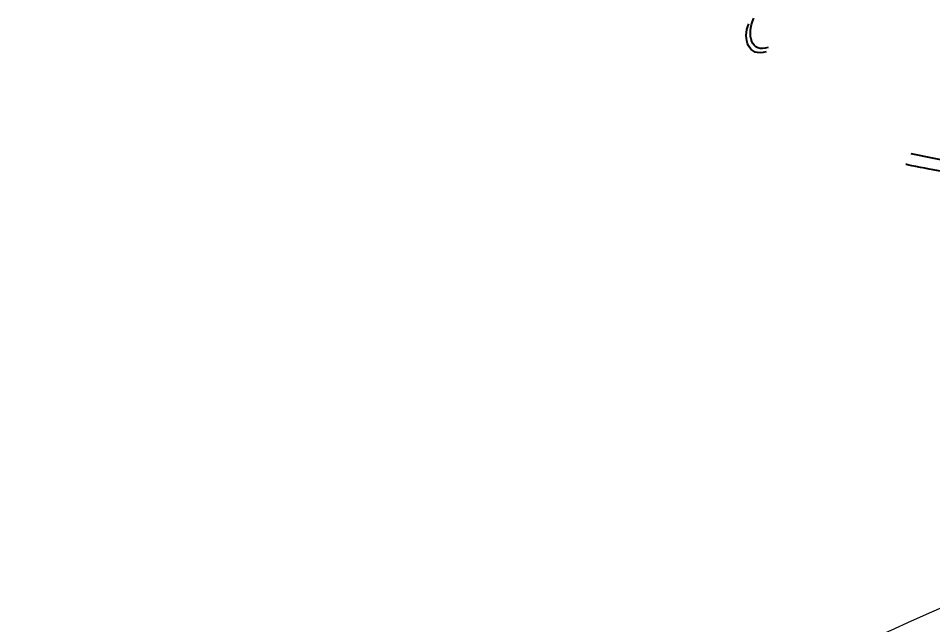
# Model space of a CAD drawing. Extents: x 4.3 to 15.2, y 2.4 to 10.6.
# Drawn here: x 6.666 to 8.571, y 6.604 to 7.866 of the extents above; entities that cross this region are included whole.
import ezdxf
from ezdxf import colors
from ezdxf.entities.mleader import LeaderData, LeaderLine
from ezdxf.math import Vec2, Vec3

# ---------------------------------------------------------------- set-up
doc = ezdxf.new("R2010")
doc.units = 0
doc.header["$LTSCALE"] = 0.3
doc.header["$MEASUREMENT"] = 0
doc.layers.add('1', color=1, linetype='CONTINUOUS')
doc.styles.add('PARTS TEXT', font='arial.ttf', dxfattribs={"height": 0.0875})

msp = doc.modelspace()

# ---------------------------------------------------------------- linework, layer by layer
at = {"layer": '1', "color": 30}
for points in [[(8.2243, 7.7969), (8.1873, 7.7844), (8.1745, 7.8232), (8.1878, 7.8551)], [(8.2243, 7.7969), (8.1873, 7.7844), (8.1745, 7.8232), (8.1878, 7.8551)], [(8.2286, 7.8057), (8.1934, 7.7936), (8.1825, 7.8313), (8.1985, 7.8664)], [(8.6838, 7.6525), (8.6297, 7.6665), (8.5111, 7.5643), (8.7123, 7.6119)], [(8.5258, 7.5849), (8.5258, 7.5849), (8.7614, 7.537), (8.7614, 7.537)], [(8.591, 7.5474), (8.591, 7.5474), (8.591, 7.5474), (8.5148, 7.5621), (8.5148, 7.5621)]]:
    msp.add_open_spline(points, degree=3, dxfattribs=at)
at = {"layer": '1', "color": 6, "lineweight": 18}
for points in [[(7.446, 6.1312), (8.0462, 6.3981), (9.4912, 7.0405), (9.4912, 7.0405)], [(7.4858, 6.1082), (8.1043, 6.3582), (9.4781, 6.9136), (9.4781, 6.9136)]]:
    msp.add_open_spline(points, degree=3, dxfattribs=at)

# ---------------------------------------------------------------- leaders
at = {"layer": '1', "color": 41}
ml = msp.add_multileader_mtext('Standard', dxfattribs=at)
ml.set_content('Rudder Pedal (Typ)', color=41, style='PARTS TEXT')
ml.set_leader_properties()
ml.build(insert=Vec2(0, 0))
ml.multileader.update_dxf_attribs({"dogleg_length": 0.36, "arrow_head_size": 0.135})
ctx = ml.context
ctx.base_point, ctx.char_height, ctx.arrow_head_size, ctx.landing_gap_size, ctx.plane_origin = Vec3(4.2461, 6.7346), 0.135, 0.135, 0.0675, Vec3(3.1424, 7.666)
ctx.text_align_type = 2
notes = []
notes.append((ctx, [(1, (1, 1, 0), (6.3652, 6.7346), (-1, 0), 0.36, [(0, [(7.0363, 5.9959)], 0, [])])]))
ctx.mtext.insert, ctx.mtext.alignment, ctx.mtext.flow_direction = Vec3(5.9377, 6.822), 3, 5
for ctx, leaders in notes:
    for number, flags, end, landing, length, lines in leaders:
        leader = LeaderData()
        leader.index, (leader.has_last_leader_line, leader.has_dogleg_vector, leader.attachment_direction) = number, flags
        leader.last_leader_point, leader.dogleg_vector, leader.dogleg_length = Vec3(end), Vec3(landing), length
        for number, points, colour, breaks in lines:
            line = LeaderLine()
            line.index, line.vertices, line.color, line.breaks = number, Vec3.list(points), colors.encode_raw_color(colour), breaks
            leader.lines.append(line)
        ctx.leaders.append(leader)

doc.saveas('drawing.dxf')
